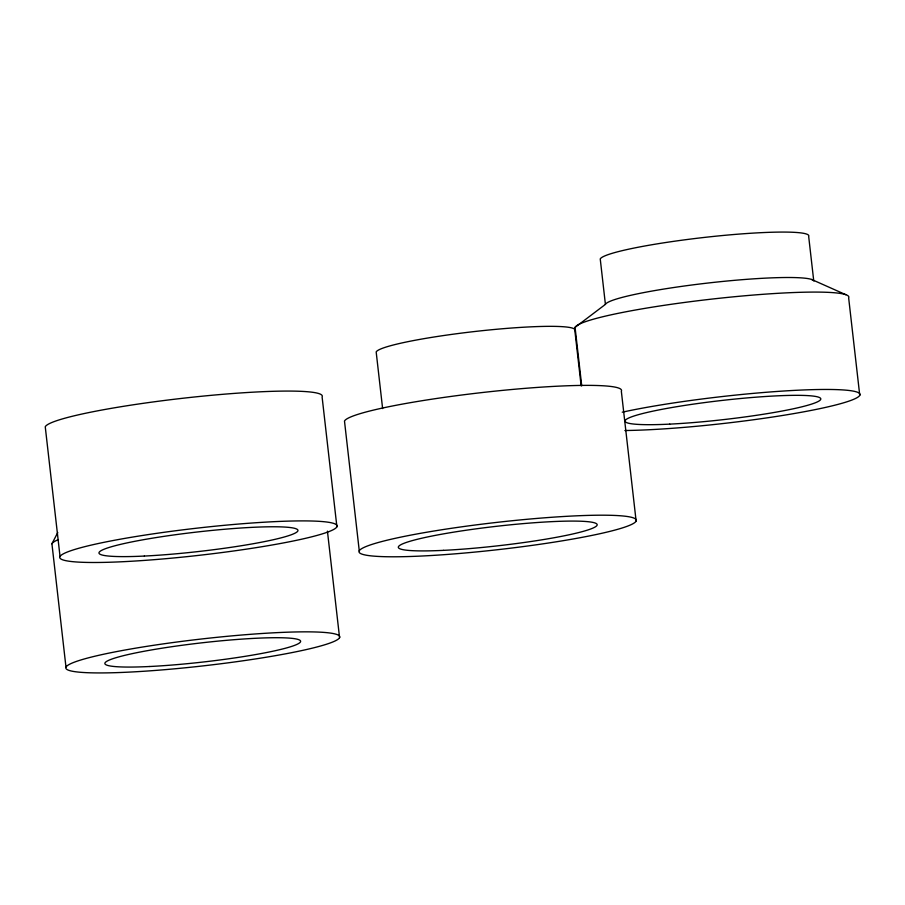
<?xml version="1.0" encoding="UTF-8"?>
<svg xmlns="http://www.w3.org/2000/svg" width="905" height="905" viewBox="0 0 905 905"><rect width="100%" height="100%" fill="white"/><g stroke="black" fill="none" stroke-linecap="round" stroke-linejoin="round"><path stroke-width="1.36" d="M65.975 667.121L51.924 543.792L57.762 532.513M581.723 385.79L575.06 327.372L605.411 304.385A105.037 10.249 -6.5 0 1 710.493 282.745A105.037 10.249 -6.5 0 1 813.946 281.025M811.717 279.498L845.824 294.691M859.75 395.27L848.652 297.903A137.854 13.451 -6.5 0 0 718.943 298.311A137.854 13.451 -6.5 0 0 575.06 327.372M813.708 280.561L808.685 236.499A105.037 10.249 -6.5 0 0 709.859 236.816A105.037 10.249 -6.5 0 0 600.241 258.954L605.411 304.385M636.125 521.088A139.494 13.609 -6.5 0 0 434.694 530.896A139.494 13.609 -6.5 0 0 422.284 555.998A139.494 13.609 -6.5 0 0 636.125 521.088L621.339 391.254A139.494 13.609 -6.5 0 0 490.08 391.673A139.494 13.609 -6.5 0 0 344.488 421.074L359.274 550.907M581.146 385.802L574.856 330.551A100.116 9.774 -6.5 0 0 480.657 330.857A100.116 9.774 -6.5 0 0 376.175 351.955L382.623 408.585M336.898 526.778A139.494 13.609 -6.5 0 0 135.456 536.597A139.494 13.609 -6.5 0 0 123.046 561.7A139.494 13.609 -6.5 0 0 336.898 526.778L322.101 396.956A139.494 13.609 -6.5 0 0 190.842 397.374A139.494 13.609 -6.5 0 0 45.25 426.775L60.047 556.609M327.429 531.133L339.567 637.652A137.854 13.451 -6.5 0 1 128.239 672.155A137.854 13.451 -6.5 0 1 140.501 647.358A137.854 13.451 -6.5 0 1 339.567 637.652M622.255 412.194A137.854 13.451 -6.5 0 1 817.588 389.535A137.854 13.451 -6.5 0 1 820.303 408.551A137.854 13.451 -6.5 0 1 624.869 430.52M51.924 543.792A137.854 13.451 -6.5 0 1 58.418 539.584M443.574 550.353A100.116 9.774 -6.5 0 0 597.04 525.296A100.116 9.774 -6.5 0 0 452.489 532.344A100.116 9.774 -6.5 0 0 443.574 550.353M144.347 556.055A100.116 9.774 -6.5 0 0 297.813 530.997A100.116 9.774 -6.5 0 0 153.25 538.034A100.116 9.774 -6.5 0 0 144.347 556.055M669.723 424.128A98.464 9.604 -6.5 0 0 820.665 399.478A98.464 9.604 -6.5 0 0 678.479 406.413A98.464 9.604 -6.5 0 0 669.723 424.128M149.529 666.51A98.464 9.604 -6.5 0 0 300.483 641.86A98.464 9.604 -6.5 0 0 158.296 648.795A98.464 9.604 -6.5 0 0 149.529 666.51"/></g></svg>
